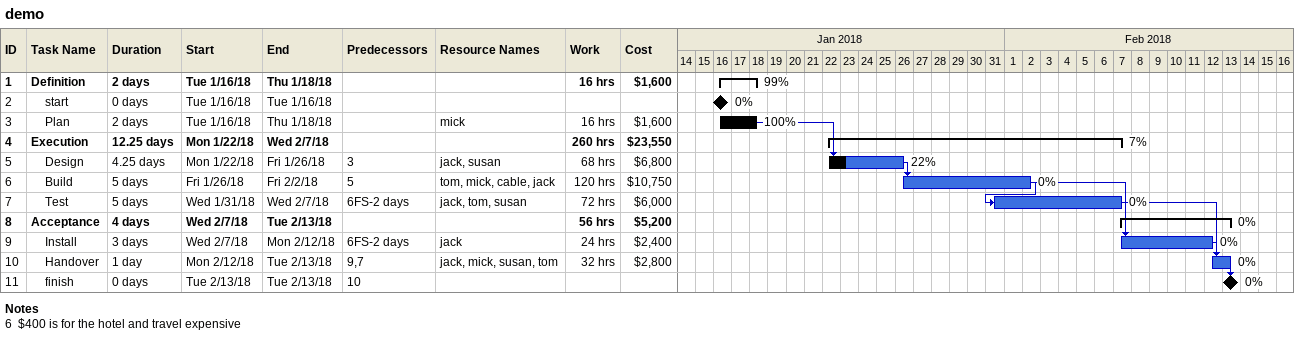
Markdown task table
demo

| ID | Level | Task | Duration | Start | Finish | Predecessors | Resources | % complete | Work (h) | Cost ($) |
|---|---|---|---|---|---|---|---|---|---|---|
| 1 | 1 | **Definition** | 2d | 2018-01-16 | 2018-01-18 |  |  | 99 | 16 | 1600 |
| 2 | 2 | start | 0d | 2018-01-16 | 2018-01-16 |  |  | 0 |  |  |
| 3 | 2 | Plan | 2d | 2018-01-16 | 2018-01-18 |  | mick | 100 | 16 | 1600 |
| 4 | 1 | **Execution** | 12.25d | 2018-01-22 | 2018-02-07 |  |  | 7 | 260 | 23550 |
| 5 | 2 | Design | 4.25d | 2018-01-22 | 2018-01-26 | 3 | jack, susan | 22 | 68 | 6800 |
| 6 | 2 | Build | 5d | 2018-01-26 | 2018-02-02 | 5 | tom, mick, cable, jack | 0 | 120 | 10750 |
| 7 | 2 | Test | 5d | 2018-01-31 | 2018-02-07 | 6FS-2d | jack, tom, susan | 0 | 72 | 6000 |
| 8 | 1 | **Acceptance** | 4d | 2018-02-07 | 2018-02-13 |  |  | 0 | 56 | 5200 |
| 9 | 2 | Install | 3d | 2018-02-07 | 2018-02-12 | 6FS-2d | jack | 0 | 24 | 2400 |
| 10 | 2 | Handover | 1d | 2018-02-12 | 2018-02-13 | 9, 7 | jack, mick, susan, tom | 0 | 32 | 2800 |
| 11 | 2 | finish | 0d | 2018-02-13 | 2018-02-13 | 10 |  | 0 |  |  |

Notes
- 6: $400 is for the hotel and travel expensive
